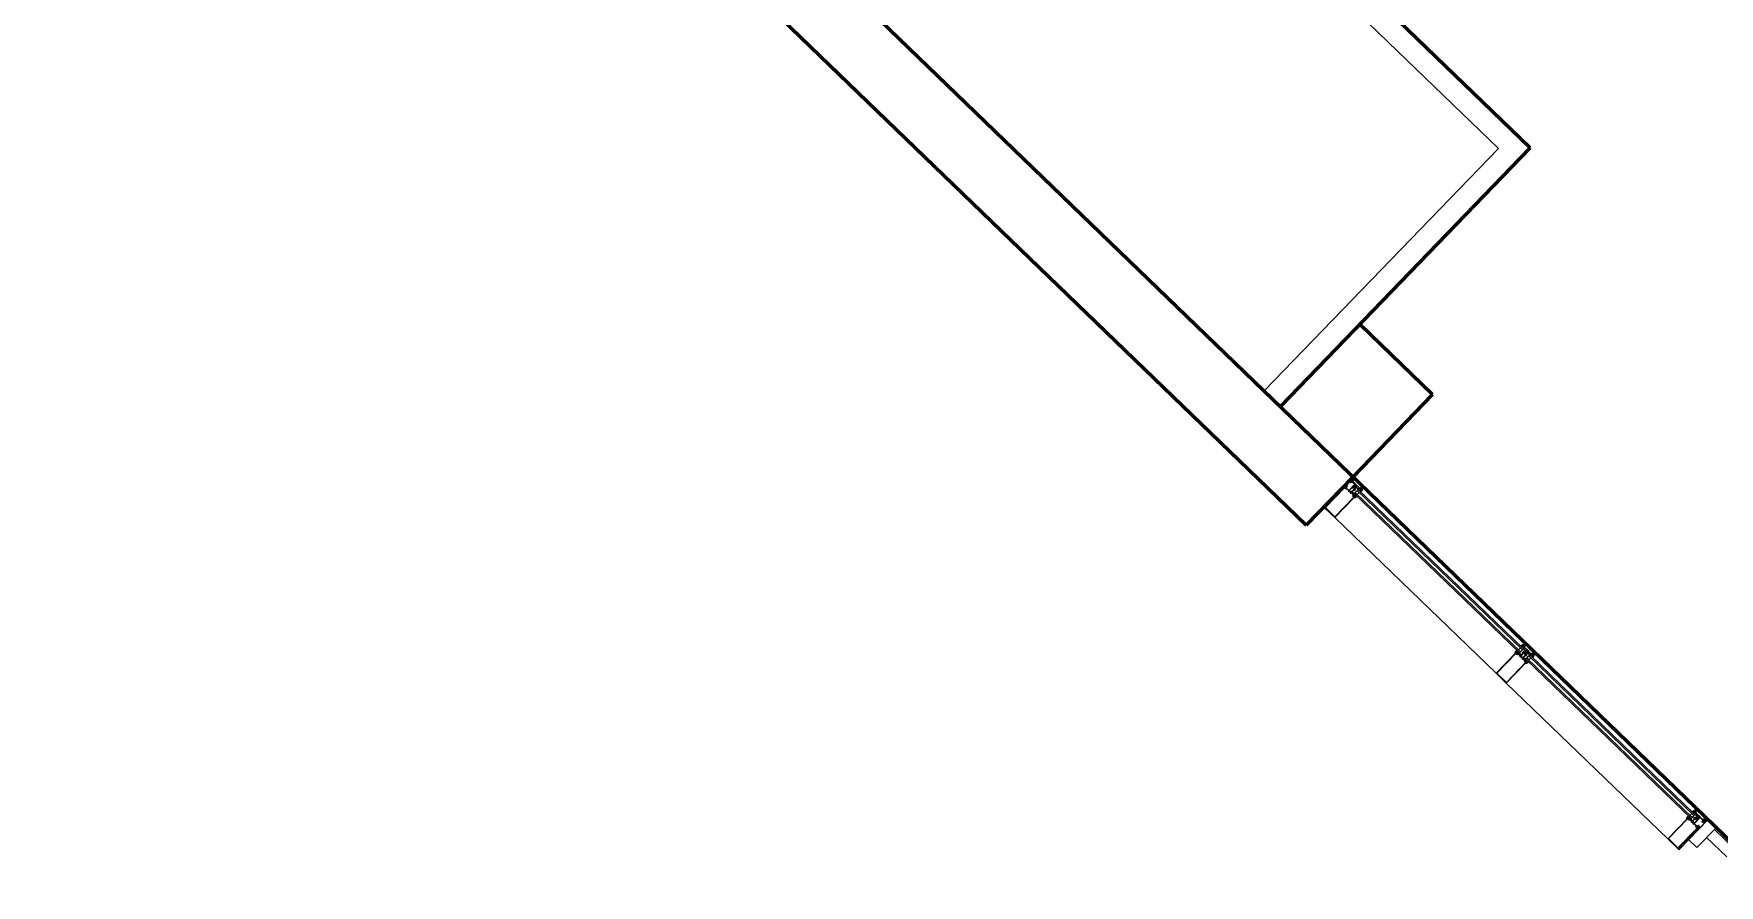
# Model space of a CAD drawing. Header units: feet. Extents: x 2597001 to 2598732, y 7017887 to 7019952.
# Drawn here: x 2597354.53 to 2597379.53, y 7018811.92 to 7018824.55 of the extents above; entities that cross this region are included whole.
import ezdxf

# ---------------------------------------------------------------- set-up
doc = ezdxf.new("R2010")
doc.units = ezdxf.units.FT
doc.header["$LTSCALE"] = 30
doc.header["$MEASUREMENT"] = 0
doc.layers.get('0').update_dxf_attribs({"linetype": 'CONTINUOUS'})
for name, color, linetype, lineweight in [('18358A-BASE-SITE$0$Curb', 1, 'CONTINUOUS', 9), ('18358A-BASE-SITE$0$DICKS-A-WALL-AGAP', 1, 'CONTINUOUS', 20), ('18358A-BASE-SITE$0$DICKS-A-WALL-SHELL-EXT', 1, 'CONTINUOUS', 60), ('18358A-BASE-SITE$0$DICKS-A-WALL-SHELL-INT', 1, 'CONTINUOUS', 60)]:
    doc.layers.add(name, color=color, linetype=linetype, lineweight=lineweight)

msp = doc.modelspace()

# ---------------------------------------------------------------- linework, layer by layer
for p, q in [((2597374.094, 7018817.986), (2597373.66, 7018817.537)), ((2597374.098, 7018817.983), (2597374.094, 7018817.986)), ((2597374.098, 7018817.983), (2597374.1, 7018817.978)), ((2597374.1, 7018817.978), (2597374.103, 7018817.974)), ((2597374.103, 7018817.974), (2597374.107, 7018817.971)), ((2597374.107, 7018817.971), (2597374.111, 7018817.969)), ((2597374.111, 7018817.969), (2597374.113, 7018817.968)), ((2597374.113, 7018817.968), (2597374.263, 7018817.823)), ((2597374.238, 7018817.797), (2597374.263, 7018817.823)), ((2597374.238, 7018817.794), (2597374.242, 7018817.789)), ((2597373.829, 7018817.374), (2597374.116, 7018817.672)), ((2597374.118, 7018817.67), (2597374.122, 7018817.666)), ((2597376.569, 7018815.365), (2597374.119, 7018817.731)), ((2597374.122, 7018817.666), (2597374.154, 7018817.685)), ((2597376.627, 7018815.425), (2597374.177, 7018817.791)), ((2597374.242, 7018817.789), (2597374.224, 7018817.758)), ((2597373.66, 7018817.537), (2597373.664, 7018817.533)), ((2597373.664, 7018817.533), (2597373.669, 7018817.532)), ((2597373.664, 7018817.533), (2597373.664, 7018817.533)), ((2597373.669, 7018817.532), (2597373.673, 7018817.529)), ((2597373.673, 7018817.529), (2597373.676, 7018817.525)), ((2597373.676, 7018817.525), (2597373.678, 7018817.52)), ((2597373.678, 7018817.52), (2597373.679, 7018817.519)), ((2597373.679, 7018817.519), (2597373.829, 7018817.374)), ((2597376.223, 7018815.062), (2597376.51, 7018815.36)), ((2597376.504, 7018815.366), (2597376.522, 7018815.398)), ((2597376.508, 7018815.362), (2597376.504, 7018815.366)), ((2597376.624, 7018815.489), (2597376.592, 7018815.471)), ((2597376.628, 7018815.485), (2597376.624, 7018815.489)), ((2597376.632, 7018815.485), (2597376.657, 7018815.512)), ((2597376.807, 7018815.367), (2597376.657, 7018815.512)), ((2597379.171, 7018812.968), (2597376.721, 7018815.334)), ((2597376.786, 7018815.333), (2597376.768, 7018815.301)), ((2597376.781, 7018815.341), (2597376.807, 7018815.367)), ((2597376.781, 7018815.337), (2597376.786, 7018815.333)), ((2597376.373, 7018814.917), (2597376.223, 7018815.062)), ((2597376.373, 7018814.917), (2597376.66, 7018815.215)), ((2597376.662, 7018815.213), (2597376.666, 7018815.209)), ((2597379.113, 7018812.908), (2597376.663, 7018815.274)), ((2597376.666, 7018815.209), (2597376.697, 7018815.228)), ((2597379.175, 7018813.029), (2597379.201, 7018813.055)), ((2597379.351, 7018812.91), (2597379.201, 7018813.055)), ((2597378.767, 7018812.605), (2597379.054, 7018812.903)), ((2597379.369, 7018812.892), (2597378.935, 7018812.443)), ((2597379.048, 7018812.909), (2597379.066, 7018812.941)), ((2597379.052, 7018812.905), (2597379.048, 7018812.909)), ((2597379.168, 7018813.033), (2597379.136, 7018813.014)), ((2597379.172, 7018813.029), (2597379.168, 7018813.033)), ((2597379.351, 7018812.908), (2597379.351, 7018812.91)), ((2597379.353, 7018812.904), (2597379.351, 7018812.908)), ((2597379.366, 7018812.896), (2597379.361, 7018812.897)), ((2597379.366, 7018812.896), (2597379.369, 7018812.892)), ((2597379.489, 7018812.776), (2597379.369, 7018812.892)), ((2597378.916, 7018812.461), (2597378.767, 7018812.605)), ((2597379.08, 7018812.592), (2597379.2, 7018812.477)), ((2597379.2, 7018812.477), (2597379.489, 7018812.776)), ((2597379.46, 7018812.746), (2597379.345, 7018812.627)), ((2597379.345, 7018812.627), (2597379.644, 7018812.337)), ((2597379.76, 7018812.457), (2597379.46, 7018812.746)), ((2597378.918, 7018812.46), (2597378.917, 7018812.461)), ((2597378.923, 7018812.458), (2597378.918, 7018812.46)), ((2597378.927, 7018812.455), (2597378.923, 7018812.458)), ((2597378.93, 7018812.451), (2597378.927, 7018812.455)), ((2597378.932, 7018812.446), (2597378.93, 7018812.451)), ((2597378.931, 7018812.446), (2597378.931, 7018812.446)), ((2597378.935, 7018812.443), (2597378.931, 7018812.446)), ((2597379.2, 7018812.477), (2597379.2, 7018812.477))]:
    msp.add_line(p, q)
at = {"color": 9}
for p, q in [((2597373.679, 7018817.519), (2597373.983, 7018817.833)), ((2597373.69, 7018817.523), (2597373.972, 7018817.815)), ((2597373.696, 7018817.567), (2597373.979, 7018817.859)), ((2597373.968, 7018817.848), (2597373.722, 7018817.564)), ((2597373.972, 7018817.815), (2597373.993, 7018817.795)), ((2597373.976, 7018817.818), (2597373.988, 7018817.828)), ((2597373.976, 7018817.818), (2597373.992, 7018817.802)), ((2597373.979, 7018817.859), (2597374.004, 7018817.835)), ((2597373.982, 7018817.863), (2597374.04, 7018817.923)), ((2597374.007, 7018817.838), (2597373.982, 7018817.863)), ((2597373.988, 7018817.828), (2597373.983, 7018817.833)), ((2597373.985, 7018817.822), (2597373.986, 7018817.816)), ((2597373.988, 7018817.819), (2597373.985, 7018817.822)), ((2597373.986, 7018817.816), (2597373.99, 7018817.812)), ((2597374.004, 7018817.835), (2597373.988, 7018817.819)), ((2597373.99, 7018817.812), (2597374, 7018817.823)), ((2597373.992, 7018817.802), (2597374.001, 7018817.815)), ((2597374.003, 7018817.806), (2597373.993, 7018817.795)), ((2597374, 7018817.823), (2597374.008, 7018817.816)), ((2597374.045, 7018817.774), (2597374.001, 7018817.815)), ((2597374.037, 7018817.774), (2597374.003, 7018817.806)), ((2597374.004, 7018817.827), (2597374.018, 7018817.842)), ((2597374.011, 7018817.82), (2597374.004, 7018817.827)), ((2597374.015, 7018817.846), (2597374.007, 7018817.838)), ((2597374.008, 7018817.816), (2597374.011, 7018817.82)), ((2597374.018, 7018817.842), (2597374.015, 7018817.846)), ((2597374.04, 7018817.923), (2597374.065, 7018817.898)), ((2597374.044, 7018817.927), (2597374.065, 7018817.949)), ((2597374.069, 7018817.902), (2597374.044, 7018817.927)), ((2597374.113, 7018817.852), (2597374.052, 7018817.789)), ((2597374.113, 7018817.845), (2597374.057, 7018817.787)), ((2597374.065, 7018817.898), (2597374.058, 7018817.891)), ((2597374.058, 7018817.891), (2597374.062, 7018817.887)), ((2597374.062, 7018817.887), (2597374.076, 7018817.902)), ((2597374.065, 7018817.949), (2597374.071, 7018817.944)), ((2597374.069, 7018817.953), (2597374.098, 7018817.983)), ((2597374.075, 7018817.947), (2597374.069, 7018817.953)), ((2597374.085, 7018817.918), (2597374.069, 7018817.902)), ((2597374.07, 7018817.923), (2597374.084, 7018817.938)), ((2597374.075, 7018817.918), (2597374.07, 7018817.923)), ((2597374.071, 7018817.944), (2597374.075, 7018817.947)), ((2597374.084, 7018817.931), (2597374.075, 7018817.918)), ((2597374.076, 7018817.902), (2597374.084, 7018817.895)), ((2597374.08, 7018817.906), (2597374.091, 7018817.917)), ((2597374.088, 7018817.899), (2597374.08, 7018817.906)), ((2597374.081, 7018817.921), (2597374.085, 7018817.918)), ((2597374.087, 7018817.921), (2597374.081, 7018817.921)), ((2597374.14, 7018817.819), (2597374.083, 7018817.761)), ((2597374.093, 7018817.929), (2597374.084, 7018817.938)), ((2597374.084, 7018817.931), (2597374.101, 7018817.915)), ((2597374.084, 7018817.895), (2597374.088, 7018817.899)), ((2597374.147, 7018817.82), (2597374.086, 7018817.757)), ((2597374.087, 7018817.971), (2597374.089, 7018817.967)), ((2597374.091, 7018817.917), (2597374.087, 7018817.921)), ((2597374.088, 7018817.942), (2597374.113, 7018817.968)), ((2597374.088, 7018817.942), (2597374.096, 7018817.934)), ((2597374.101, 7018817.915), (2597374.088, 7018817.905)), ((2597374.088, 7018817.905), (2597374.201, 7018817.797)), ((2597374.089, 7018817.967), (2597374.092, 7018817.963)), ((2597374.091, 7018817.975), (2597374.093, 7018817.971)), ((2597374.092, 7018817.963), (2597374.096, 7018817.96)), ((2597374.093, 7018817.971), (2597374.095, 7018817.966)), ((2597374.093, 7018817.929), (2597374.099, 7018817.935)), ((2597374.094, 7018817.979), (2597374.096, 7018817.974)), ((2597374.095, 7018817.966), (2597374.099, 7018817.963)), ((2597374.095, 7018817.942), (2597374.113, 7018817.961)), ((2597374.097, 7018817.94), (2597374.095, 7018817.942)), ((2597374.096, 7018817.974), (2597374.099, 7018817.97)), ((2597374.096, 7018817.96), (2597374.1, 7018817.957)), ((2597374.099, 7018817.935), (2597374.096, 7018817.934)), ((2597374.097, 7018817.94), (2597374.114, 7018817.945)), ((2597374.097, 7018817.926), (2597374.109, 7018817.938)), ((2597374.097, 7018817.926), (2597374.108, 7018817.915)), ((2597374.102, 7018817.825), (2597374.097, 7018817.804)), ((2597374.097, 7018817.804), (2597374.099, 7018817.802)), ((2597374.098, 7018817.903), (2597374.108, 7018817.915)), ((2597374.131, 7018817.871), (2597374.098, 7018817.903)), ((2597374.099, 7018817.97), (2597374.103, 7018817.967)), ((2597374.099, 7018817.963), (2597374.104, 7018817.961)), ((2597374.12, 7018817.808), (2597374.099, 7018817.802)), ((2597374.1, 7018817.957), (2597374.102, 7018817.957)), ((2597374.118, 7018817.841), (2597374.102, 7018817.825)), ((2597374.103, 7018817.967), (2597374.108, 7018817.965)), ((2597374.107, 7018817.822), (2597374.103, 7018817.808)), ((2597374.117, 7018817.812), (2597374.103, 7018817.808)), ((2597374.104, 7018817.961), (2597374.106, 7018817.961)), ((2597374.125, 7018817.841), (2597374.107, 7018817.822)), ((2597374.108, 7018817.965), (2597374.109, 7018817.964)), ((2597374.109, 7018817.938), (2597374.116, 7018817.94)), ((2597374.11, 7018817.721), (2597374.182, 7018817.796)), ((2597374.113, 7018817.961), (2597374.255, 7018817.823)), ((2597374.128, 7018817.867), (2597374.113, 7018817.852)), ((2597374.113, 7018817.852), (2597374.128, 7018817.838)), ((2597374.113, 7018817.852), (2597374.125, 7018817.841)), ((2597374.113, 7018817.845), (2597374.118, 7018817.841)), ((2597374.113, 7018817.829), (2597374.114, 7018817.823)), ((2597374.116, 7018817.825), (2597374.113, 7018817.829)), ((2597374.116, 7018817.94), (2597374.114, 7018817.945)), ((2597374.114, 7018817.823), (2597374.117, 7018817.819)), ((2597374.119, 7018817.828), (2597374.116, 7018817.825)), ((2597374.135, 7018817.831), (2597374.117, 7018817.812)), ((2597374.117, 7018817.819), (2597374.123, 7018817.819)), ((2597374.118, 7018817.834), (2597374.119, 7018817.828)), ((2597374.122, 7018817.831), (2597374.118, 7018817.834)), ((2597374.12, 7018817.822), (2597374.123, 7018817.825)), ((2597374.135, 7018817.824), (2597374.12, 7018817.808)), ((2597374.123, 7018817.819), (2597374.12, 7018817.822)), ((2597374.128, 7018817.838), (2597374.122, 7018817.831)), ((2597374.123, 7018817.825), (2597374.129, 7018817.824)), ((2597374.125, 7018817.827), (2597374.132, 7018817.834)), ((2597374.129, 7018817.824), (2597374.125, 7018817.827)), ((2597374.136, 7018817.79), (2597374.127, 7018817.799)), ((2597374.128, 7018817.867), (2597374.128, 7018817.867)), ((2597374.161, 7018817.835), (2597374.128, 7018817.867)), ((2597374.128, 7018817.851), (2597374.129, 7018817.852)), ((2597374.131, 7018817.846), (2597374.129, 7018817.848)), ((2597374.131, 7018817.871), (2597374.133, 7018817.873)), ((2597374.135, 7018817.849), (2597374.132, 7018817.852)), ((2597374.132, 7018817.834), (2597374.147, 7018817.82)), ((2597374.133, 7018817.873), (2597374.167, 7018817.84)), ((2597374.134, 7018817.846), (2597374.135, 7018817.846)), ((2597374.135, 7018817.831), (2597374.147, 7018817.82)), ((2597374.135, 7018817.824), (2597374.14, 7018817.819)), ((2597374.14, 7018817.84), (2597374.14, 7018817.841)), ((2597374.142, 7018817.835), (2597374.14, 7018817.837)), ((2597374.146, 7018817.839), (2597374.143, 7018817.841)), ((2597374.145, 7018817.835), (2597374.146, 7018817.836)), ((2597374.147, 7018817.82), (2597374.161, 7018817.835)), ((2597374.169, 7018817.798), (2597374.147, 7018817.82)), ((2597374.165, 7018817.838), (2597374.167, 7018817.84)), ((2597374.165, 7018817.838), (2597374.199, 7018817.806)), ((2597374.169, 7018817.798), (2597374.175, 7018817.804)), ((2597374.184, 7018817.794), (2597374.188, 7018817.798)), ((2597374.203, 7018817.791), (2597374.195, 7018817.798)), ((2597374.199, 7018817.806), (2597374.21, 7018817.817)), ((2597374.21, 7018817.81), (2597374.201, 7018817.797)), ((2597374.209, 7018817.796), (2597374.203, 7018817.791)), ((2597374.208, 7018817.801), (2597374.206, 7018817.799)), ((2597374.206, 7018817.799), (2597374.209, 7018817.796)), ((2597374.216, 7018817.799), (2597374.208, 7018817.801)), ((2597374.213, 7018817.793), (2597374.208, 7018817.786)), ((2597374.221, 7018817.806), (2597374.21, 7018817.817)), ((2597374.227, 7018817.793), (2597374.21, 7018817.81)), ((2597374.213, 7018817.793), (2597374.216, 7018817.789)), ((2597374.227, 7018817.793), (2597374.214, 7018817.784)), ((2597374.216, 7018817.799), (2597374.218, 7018817.791)), ((2597374.238, 7018817.794), (2597374.219, 7018817.775)), ((2597374.219, 7018817.779), (2597374.234, 7018817.794)), ((2597374.221, 7018817.806), (2597374.233, 7018817.819)), ((2597374.225, 7018817.803), (2597374.23, 7018817.808)), ((2597374.225, 7018817.803), (2597374.234, 7018817.794)), ((2597374.23, 7018817.808), (2597374.229, 7018817.805)), ((2597374.238, 7018817.797), (2597374.229, 7018817.805)), ((2597374.233, 7018817.819), (2597374.234, 7018817.825)), ((2597374.234, 7018817.825), (2597374.239, 7018817.824)), ((2597374.235, 7018817.807), (2597374.239, 7018817.824)), ((2597374.235, 7018817.807), (2597374.237, 7018817.805)), ((2597374.237, 7018817.805), (2597374.255, 7018817.823)), ((2597376.657, 7018815.512), (2597374.263, 7018817.823)), ((2597373.664, 7018817.533), (2597373.693, 7018817.563)), ((2597373.675, 7018817.544), (2597373.679, 7018817.543)), ((2597373.679, 7018817.543), (2597373.684, 7018817.54)), ((2597373.693, 7018817.563), (2597373.698, 7018817.558)), ((2597373.702, 7018817.561), (2597373.696, 7018817.567)), ((2597373.698, 7018817.558), (2597373.702, 7018817.561)), ((2597373.832, 7018817.385), (2597374.114, 7018817.677)), ((2597374.03, 7018817.766), (2597374.037, 7018817.774)), ((2597374.03, 7018817.766), (2597374.034, 7018817.762)), ((2597374.034, 7018817.762), (2597374.037, 7018817.766)), ((2597374.037, 7018817.766), (2597374.064, 7018817.741)), ((2597374.045, 7018817.774), (2597374.05, 7018817.779)), ((2597374.048, 7018817.77), (2597374.055, 7018817.777)), ((2597374.048, 7018817.77), (2597374.067, 7018817.752)), ((2597374.052, 7018817.789), (2597374.05, 7018817.779)), ((2597374.057, 7018817.787), (2597374.055, 7018817.777)), ((2597374.06, 7018817.737), (2597374.064, 7018817.741)), ((2597374.06, 7018817.737), (2597374.064, 7018817.733)), ((2597374.064, 7018817.733), (2597374.071, 7018817.741)), ((2597374.067, 7018817.752), (2597374.073, 7018817.759)), ((2597374.071, 7018817.748), (2597374.076, 7018817.754)), ((2597374.071, 7018817.748), (2597374.114, 7018817.707)), ((2597374.071, 7018817.741), (2597374.105, 7018817.708)), ((2597374.083, 7018817.761), (2597374.073, 7018817.759)), ((2597374.086, 7018817.757), (2597374.076, 7018817.754)), ((2597374.108, 7018817.734), (2597374.085, 7018817.756)), ((2597374.105, 7018817.708), (2597374.094, 7018817.697)), ((2597374.114, 7018817.677), (2597374.094, 7018817.697)), ((2597374.101, 7018817.697), (2597374.114, 7018817.707)), ((2597374.118, 7018817.681), (2597374.101, 7018817.697)), ((2597374.108, 7018817.734), (2597374.102, 7018817.729)), ((2597374.118, 7018817.771), (2597374.109, 7018817.78)), ((2597374.11, 7018817.699), (2597374.111, 7018817.701)), ((2597374.112, 7018817.692), (2597374.11, 7018817.699)), ((2597374.111, 7018817.701), (2597374.115, 7018817.698)), ((2597374.116, 7018817.723), (2597374.112, 7018817.719)), ((2597374.12, 7018817.705), (2597374.112, 7018817.712)), ((2597374.112, 7018817.692), (2597374.12, 7018817.69)), ((2597374.115, 7018817.698), (2597374.12, 7018817.705)), ((2597374.116, 7018817.672), (2597374.133, 7018817.689)), ((2597374.118, 7018817.771), (2597374.136, 7018817.79)), ((2597374.118, 7018817.695), (2597374.125, 7018817.7)), ((2597374.118, 7018817.695), (2597374.122, 7018817.691)), ((2597374.118, 7018817.681), (2597374.127, 7018817.694)), ((2597374.118, 7018817.67), (2597374.136, 7018817.689)), ((2597374.12, 7018817.69), (2597374.122, 7018817.691)), ((2597374.155, 7018817.693), (2597374.123, 7018817.723)), ((2597374.136, 7018817.689), (2597374.125, 7018817.7)), ((2597374.127, 7018817.694), (2597374.133, 7018817.689)), ((2597374.131, 7018817.704), (2597374.131, 7018817.705)), ((2597374.139, 7018817.693), (2597374.131, 7018817.701)), ((2597374.133, 7018817.746), (2597374.162, 7018817.776)), ((2597376.584, 7018815.38), (2597374.133, 7018817.746)), ((2597374.163, 7018817.717), (2597374.133, 7018817.746)), ((2597374.142, 7018817.697), (2597374.134, 7018817.705)), ((2597374.142, 7018817.693), (2597374.143, 7018817.694)), ((2597376.613, 7018815.41), (2597374.162, 7018817.776)), ((2597374.162, 7018817.776), (2597374.192, 7018817.747)), ((2597374.192, 7018817.747), (2597374.163, 7018817.717)), ((2597374.163, 7018817.717), (2597374.163, 7018817.717)), ((2597374.216, 7018817.756), (2597374.184, 7018817.787)), ((2597374.203, 7018817.779), (2597374.204, 7018817.78)), ((2597374.211, 7018817.768), (2597374.203, 7018817.776)), ((2597374.215, 7018817.772), (2597374.207, 7018817.78)), ((2597374.219, 7018817.775), (2597374.208, 7018817.786)), ((2597374.214, 7018817.784), (2597374.219, 7018817.779)), ((2597374.214, 7018817.768), (2597374.215, 7018817.769)), ((2597374.218, 7018817.791), (2597374.216, 7018817.789)), ((2597373.667, 7018817.537), (2597373.672, 7018817.535)), ((2597373.671, 7018817.541), (2597373.676, 7018817.539)), ((2597373.672, 7018817.535), (2597373.676, 7018817.532)), ((2597373.676, 7018817.539), (2597373.68, 7018817.536)), ((2597373.676, 7018817.532), (2597373.68, 7018817.529)), ((2597373.68, 7018817.536), (2597373.683, 7018817.532)), ((2597373.68, 7018817.529), (2597373.682, 7018817.524)), ((2597373.682, 7018817.524), (2597373.682, 7018817.522)), ((2597373.683, 7018817.532), (2597373.686, 7018817.528)), ((2597373.684, 7018817.54), (2597373.687, 7018817.536)), ((2597373.686, 7018817.528), (2597373.686, 7018817.526)), ((2597373.687, 7018817.536), (2597373.689, 7018817.532)), ((2597373.689, 7018817.532), (2597373.69, 7018817.53)), ((2597373.69, 7018817.523), (2597373.832, 7018817.385)), ((2597376.223, 7018815.062), (2597373.829, 7018817.374)), ((2597376.234, 7018815.066), (2597376.516, 7018815.358)), ((2597376.508, 7018815.362), (2597376.527, 7018815.38)), ((2597376.51, 7018815.36), (2597376.527, 7018815.377)), ((2597376.516, 7018815.358), (2597376.537, 7018815.338)), ((2597376.52, 7018815.362), (2597376.532, 7018815.371)), ((2597376.52, 7018815.362), (2597376.536, 7018815.346)), ((2597376.527, 7018815.38), (2597376.538, 7018815.369)), ((2597376.532, 7018815.371), (2597376.527, 7018815.377)), ((2597376.528, 7018815.364), (2597376.53, 7018815.366)), ((2597376.53, 7018815.356), (2597376.528, 7018815.364)), ((2597376.53, 7018815.399), (2597376.562, 7018815.368)), ((2597376.533, 7018815.363), (2597376.53, 7018815.366)), ((2597376.53, 7018815.356), (2597376.538, 7018815.354)), ((2597376.531, 7018815.386), (2597376.532, 7018815.387)), ((2597376.539, 7018815.375), (2597376.531, 7018815.383)), ((2597376.533, 7018815.363), (2597376.538, 7018815.369)), ((2597376.543, 7018815.379), (2597376.535, 7018815.387)), ((2597376.536, 7018815.346), (2597376.545, 7018815.359)), ((2597376.537, 7018815.359), (2597376.543, 7018815.365)), ((2597376.54, 7018815.356), (2597376.537, 7018815.359)), ((2597376.547, 7018815.349), (2597376.537, 7018815.338)), ((2597376.538, 7018815.354), (2597376.54, 7018815.356)), ((2597376.542, 7018815.375), (2597376.543, 7018815.376)), ((2597376.543, 7018815.365), (2597376.551, 7018815.357)), ((2597376.588, 7018815.317), (2597376.545, 7018815.359)), ((2597376.581, 7018815.317), (2597376.547, 7018815.349)), ((2597376.554, 7018815.408), (2597376.583, 7018815.438)), ((2597376.584, 7018815.38), (2597376.554, 7018815.408)), ((2597376.562, 7018815.361), (2597376.558, 7018815.357)), ((2597376.56, 7018815.355), (2597376.633, 7018815.43)), ((2597376.573, 7018815.354), (2597376.568, 7018815.348)), ((2597376.573, 7018815.354), (2597376.596, 7018815.332)), ((2597376.574, 7018815.309), (2597376.581, 7018815.317)), ((2597376.578, 7018815.306), (2597376.574, 7018815.309)), ((2597376.578, 7018815.306), (2597376.581, 7018815.31)), ((2597376.607, 7018815.284), (2597376.581, 7018815.31)), ((2597376.583, 7018815.438), (2597376.613, 7018815.41)), ((2597376.613, 7018815.41), (2597376.584, 7018815.38)), ((2597376.584, 7018815.38), (2597376.584, 7018815.38)), ((2597376.588, 7018815.317), (2597376.594, 7018815.323)), ((2597376.592, 7018815.462), (2597376.623, 7018815.432)), ((2597376.592, 7018815.313), (2597376.599, 7018815.32)), ((2597376.611, 7018815.295), (2597376.592, 7018815.313)), ((2597376.596, 7018815.333), (2597376.594, 7018815.323)), ((2597376.657, 7018815.396), (2597376.596, 7018815.333)), ((2597376.601, 7018815.33), (2597376.599, 7018815.32)), ((2597376.657, 7018815.388), (2597376.601, 7018815.33)), ((2597376.604, 7018815.461), (2597376.604, 7018815.462)), ((2597376.612, 7018815.45), (2597376.604, 7018815.458)), ((2597376.615, 7018815.454), (2597376.607, 7018815.462)), ((2597376.628, 7018815.485), (2597376.61, 7018815.467)), ((2597376.61, 7018815.467), (2597376.621, 7018815.455)), ((2597376.61, 7018815.365), (2597376.628, 7018815.384)), ((2597376.61, 7018815.365), (2597376.619, 7018815.356)), ((2597376.611, 7018815.295), (2597376.617, 7018815.302)), ((2597376.613, 7018815.467), (2597376.628, 7018815.482)), ((2597376.619, 7018815.461), (2597376.613, 7018815.467)), ((2597376.615, 7018815.45), (2597376.615, 7018815.451)), ((2597376.615, 7018815.292), (2597376.62, 7018815.297)), ((2597376.627, 7018815.305), (2597376.617, 7018815.302)), ((2597376.628, 7018815.474), (2597376.619, 7018815.461)), ((2597376.63, 7018815.3), (2597376.62, 7018815.297)), ((2597376.628, 7018815.461), (2597376.621, 7018815.455)), ((2597376.626, 7018815.466), (2597376.624, 7018815.464)), ((2597376.628, 7018815.461), (2597376.624, 7018815.464)), ((2597376.634, 7018815.464), (2597376.626, 7018815.466)), ((2597376.631, 7018815.457), (2597376.626, 7018815.451)), ((2597376.626, 7018815.451), (2597376.634, 7018815.443)), ((2597376.683, 7018815.363), (2597376.627, 7018815.305)), ((2597376.637, 7018815.473), (2597376.628, 7018815.482)), ((2597376.628, 7018815.474), (2597376.645, 7018815.458)), ((2597376.628, 7018815.384), (2597376.637, 7018815.375)), ((2597376.652, 7018815.278), (2597376.629, 7018815.299)), ((2597376.63, 7018815.432), (2597376.634, 7018815.436)), ((2597376.691, 7018815.363), (2597376.63, 7018815.3)), ((2597376.635, 7018815.454), (2597376.631, 7018815.457)), ((2597376.632, 7018815.485), (2597376.64, 7018815.478)), ((2597376.645, 7018815.458), (2597376.632, 7018815.449)), ((2597376.745, 7018815.34), (2597376.632, 7018815.449)), ((2597376.634, 7018815.464), (2597376.636, 7018815.456)), ((2597376.636, 7018815.456), (2597376.635, 7018815.454)), ((2597376.635, 7018815.417), (2597376.64, 7018815.423)), ((2597376.635, 7018815.417), (2597376.657, 7018815.396)), ((2597376.637, 7018815.473), (2597376.643, 7018815.479)), ((2597376.639, 7018815.485), (2597376.657, 7018815.504)), ((2597376.641, 7018815.483), (2597376.639, 7018815.485)), ((2597376.643, 7018815.479), (2597376.64, 7018815.478)), ((2597376.641, 7018815.483), (2597376.658, 7018815.488)), ((2597376.641, 7018815.469), (2597376.653, 7018815.481)), ((2597376.641, 7018815.469), (2597376.652, 7018815.458)), ((2597376.641, 7018815.447), (2597376.652, 7018815.458)), ((2597376.675, 7018815.414), (2597376.641, 7018815.447)), ((2597376.646, 7018815.368), (2597376.641, 7018815.347)), ((2597376.643, 7018815.345), (2597376.641, 7018815.347)), ((2597376.664, 7018815.351), (2597376.643, 7018815.345)), ((2597376.661, 7018815.384), (2597376.646, 7018815.368)), ((2597376.651, 7018815.365), (2597376.647, 7018815.352)), ((2597376.661, 7018815.356), (2597376.647, 7018815.352)), ((2597376.669, 7018815.384), (2597376.651, 7018815.365)), ((2597376.653, 7018815.481), (2597376.66, 7018815.483)), ((2597376.662, 7018815.315), (2597376.653, 7018815.324)), ((2597376.654, 7018815.265), (2597376.726, 7018815.34)), ((2597376.799, 7018815.367), (2597376.657, 7018815.504)), ((2597376.657, 7018815.396), (2597376.672, 7018815.411)), ((2597376.669, 7018815.384), (2597376.657, 7018815.396)), ((2597376.672, 7018815.381), (2597376.657, 7018815.396)), ((2597376.661, 7018815.384), (2597376.657, 7018815.388)), ((2597376.658, 7018815.366), (2597376.657, 7018815.372)), ((2597376.657, 7018815.372), (2597376.66, 7018815.369)), ((2597376.66, 7018815.483), (2597376.658, 7018815.488)), ((2597376.661, 7018815.362), (2597376.658, 7018815.366)), ((2597376.66, 7018815.369), (2597376.663, 7018815.372)), ((2597376.679, 7018815.374), (2597376.661, 7018815.356)), ((2597376.667, 7018815.362), (2597376.661, 7018815.362)), ((2597376.663, 7018815.372), (2597376.662, 7018815.378)), ((2597376.662, 7018815.378), (2597376.666, 7018815.374)), ((2597376.662, 7018815.315), (2597376.68, 7018815.333)), ((2597376.667, 7018815.368), (2597376.664, 7018815.365)), ((2597376.679, 7018815.367), (2597376.664, 7018815.351)), ((2597376.664, 7018815.365), (2597376.667, 7018815.362)), ((2597376.666, 7018815.374), (2597376.672, 7018815.381)), ((2597376.673, 7018815.368), (2597376.667, 7018815.368)), ((2597376.676, 7018815.377), (2597376.669, 7018815.371)), ((2597376.669, 7018815.371), (2597376.673, 7018815.368)), ((2597376.68, 7018815.333), (2597376.671, 7018815.342)), ((2597376.672, 7018815.411), (2597376.705, 7018815.378)), ((2597376.672, 7018815.395), (2597376.673, 7018815.395)), ((2597376.675, 7018815.389), (2597376.672, 7018815.392)), ((2597376.675, 7018815.414), (2597376.677, 7018815.416)), ((2597376.679, 7018815.393), (2597376.676, 7018815.395)), ((2597376.691, 7018815.363), (2597376.676, 7018815.377)), ((2597376.711, 7018815.384), (2597376.677, 7018815.416)), ((2597376.677, 7018815.289), (2597376.706, 7018815.319)), ((2597376.678, 7018815.389), (2597376.679, 7018815.39)), ((2597376.691, 7018815.363), (2597376.679, 7018815.374)), ((2597376.683, 7018815.363), (2597376.679, 7018815.367)), ((2597376.684, 7018815.384), (2597376.684, 7018815.384)), ((2597376.686, 7018815.378), (2597376.684, 7018815.381)), ((2597376.69, 7018815.382), (2597376.687, 7018815.384)), ((2597376.689, 7018815.378), (2597376.69, 7018815.379)), ((2597376.705, 7018815.378), (2597376.691, 7018815.363)), ((2597376.713, 7018815.341), (2597376.691, 7018815.363)), ((2597376.705, 7018815.378), (2597376.705, 7018815.378)), ((2597379.157, 7018812.953), (2597376.706, 7018815.319)), ((2597376.706, 7018815.319), (2597376.736, 7018815.29)), ((2597376.709, 7018815.382), (2597376.711, 7018815.384)), ((2597376.709, 7018815.382), (2597376.743, 7018815.349)), ((2597376.713, 7018815.341), (2597376.719, 7018815.347)), ((2597376.728, 7018815.338), (2597376.732, 7018815.341)), ((2597376.76, 7018815.3), (2597376.728, 7018815.33)), ((2597376.747, 7018815.334), (2597376.739, 7018815.342)), ((2597376.743, 7018815.349), (2597376.753, 7018815.36)), ((2597376.754, 7018815.353), (2597376.745, 7018815.34)), ((2597376.753, 7018815.34), (2597376.747, 7018815.334)), ((2597376.747, 7018815.323), (2597376.748, 7018815.323)), ((2597376.755, 7018815.312), (2597376.747, 7018815.32)), ((2597376.752, 7018815.344), (2597376.75, 7018815.343)), ((2597376.75, 7018815.343), (2597376.753, 7018815.34)), ((2597376.759, 7018815.315), (2597376.751, 7018815.323)), ((2597376.76, 7018815.342), (2597376.752, 7018815.344)), ((2597376.757, 7018815.336), (2597376.752, 7018815.329)), ((2597376.763, 7018815.318), (2597376.752, 7018815.329)), ((2597376.765, 7018815.35), (2597376.753, 7018815.36)), ((2597376.77, 7018815.337), (2597376.754, 7018815.353)), ((2597376.757, 7018815.336), (2597376.76, 7018815.333)), ((2597376.77, 7018815.337), (2597376.758, 7018815.327)), ((2597376.758, 7018815.327), (2597376.763, 7018815.322)), ((2597376.758, 7018815.312), (2597376.759, 7018815.312)), ((2597376.76, 7018815.342), (2597376.762, 7018815.335)), ((2597376.762, 7018815.335), (2597376.76, 7018815.333)), ((2597376.763, 7018815.322), (2597376.778, 7018815.337)), ((2597376.781, 7018815.337), (2597376.763, 7018815.318)), ((2597376.765, 7018815.35), (2597376.777, 7018815.362)), ((2597376.768, 7018815.346), (2597376.774, 7018815.352)), ((2597376.768, 7018815.346), (2597376.778, 7018815.337)), ((2597376.774, 7018815.352), (2597376.773, 7018815.348)), ((2597376.781, 7018815.341), (2597376.773, 7018815.348)), ((2597376.777, 7018815.362), (2597376.778, 7018815.369)), ((2597376.778, 7018815.369), (2597376.783, 7018815.367)), ((2597376.779, 7018815.35), (2597376.783, 7018815.367)), ((2597376.779, 7018815.35), (2597376.781, 7018815.348)), ((2597376.781, 7018815.348), (2597376.799, 7018815.367)), ((2597379.201, 7018813.055), (2597376.807, 7018815.367)), ((2597376.376, 7018814.928), (2597376.234, 7018815.066)), ((2597376.376, 7018814.928), (2597376.658, 7018815.221)), ((2597376.604, 7018815.28), (2597376.607, 7018815.284)), ((2597376.608, 7018815.277), (2597376.604, 7018815.28)), ((2597376.608, 7018815.277), (2597376.615, 7018815.284)), ((2597376.615, 7018815.292), (2597376.658, 7018815.25)), ((2597376.615, 7018815.284), (2597376.649, 7018815.252)), ((2597376.649, 7018815.252), (2597376.638, 7018815.241)), ((2597376.658, 7018815.221), (2597376.638, 7018815.241)), ((2597376.645, 7018815.241), (2597376.658, 7018815.25)), ((2597376.662, 7018815.224), (2597376.645, 7018815.241)), ((2597376.652, 7018815.278), (2597376.646, 7018815.272)), ((2597376.654, 7018815.243), (2597376.655, 7018815.245)), ((2597376.656, 7018815.235), (2597376.654, 7018815.243)), ((2597376.655, 7018815.245), (2597376.659, 7018815.242)), ((2597376.66, 7018815.266), (2597376.656, 7018815.263)), ((2597376.664, 7018815.248), (2597376.656, 7018815.255)), ((2597376.656, 7018815.235), (2597376.664, 7018815.233)), ((2597376.659, 7018815.242), (2597376.664, 7018815.248)), ((2597376.66, 7018815.215), (2597376.676, 7018815.232)), ((2597376.662, 7018815.238), (2597376.669, 7018815.243)), ((2597376.662, 7018815.224), (2597376.671, 7018815.238)), ((2597376.662, 7018815.238), (2597376.665, 7018815.235)), ((2597376.662, 7018815.213), (2597376.68, 7018815.232)), ((2597376.664, 7018815.233), (2597376.665, 7018815.235)), ((2597376.698, 7018815.236), (2597376.667, 7018815.267)), ((2597376.68, 7018815.232), (2597376.669, 7018815.243)), ((2597376.671, 7018815.238), (2597376.676, 7018815.232)), ((2597376.675, 7018815.248), (2597376.675, 7018815.248)), ((2597376.683, 7018815.237), (2597376.675, 7018815.245)), ((2597379.128, 7018812.923), (2597376.677, 7018815.289)), ((2597376.707, 7018815.26), (2597376.677, 7018815.289)), ((2597376.686, 7018815.241), (2597376.678, 7018815.248)), ((2597376.686, 7018815.237), (2597376.686, 7018815.238)), ((2597376.736, 7018815.29), (2597376.707, 7018815.26)), ((2597376.707, 7018815.26), (2597376.707, 7018815.26)), ((2597378.767, 7018812.605), (2597376.373, 7018814.917)), ((2597379.183, 7018813.029), (2597379.201, 7018813.048)), ((2597379.343, 7018812.91), (2597379.201, 7018813.048)), ((2597378.778, 7018812.609), (2597379.06, 7018812.901)), ((2597379.052, 7018812.905), (2597379.07, 7018812.924)), ((2597379.054, 7018812.903), (2597379.071, 7018812.92)), ((2597379.06, 7018812.901), (2597379.08, 7018812.882)), ((2597379.063, 7018812.905), (2597379.076, 7018812.915)), ((2597379.063, 7018812.905), (2597379.08, 7018812.889)), ((2597379.07, 7018812.924), (2597379.082, 7018812.913)), ((2597379.076, 7018812.915), (2597379.071, 7018812.92)), ((2597379.072, 7018812.907), (2597379.074, 7018812.909)), ((2597379.074, 7018812.9), (2597379.072, 7018812.907)), ((2597379.074, 7018812.942), (2597379.105, 7018812.912)), ((2597379.077, 7018812.906), (2597379.074, 7018812.909)), ((2597379.074, 7018812.9), (2597379.082, 7018812.898)), ((2597379.075, 7018812.93), (2597379.076, 7018812.93)), ((2597379.083, 7018812.919), (2597379.075, 7018812.927)), ((2597379.077, 7018812.906), (2597379.082, 7018812.913)), ((2597379.087, 7018812.922), (2597379.079, 7018812.93)), ((2597379.08, 7018812.889), (2597379.089, 7018812.902)), ((2597379.091, 7018812.893), (2597379.08, 7018812.882)), ((2597379.081, 7018812.902), (2597379.087, 7018812.908)), ((2597379.084, 7018812.899), (2597379.081, 7018812.902)), ((2597379.082, 7018812.898), (2597379.084, 7018812.899)), ((2597379.086, 7018812.919), (2597379.087, 7018812.919)), ((2597379.087, 7018812.908), (2597379.095, 7018812.9)), ((2597379.132, 7018812.86), (2597379.089, 7018812.902)), ((2597379.125, 7018812.86), (2597379.091, 7018812.893)), ((2597379.098, 7018812.952), (2597379.127, 7018812.982)), ((2597379.128, 7018812.923), (2597379.098, 7018812.952)), ((2597379.106, 7018812.904), (2597379.102, 7018812.901)), ((2597379.104, 7018812.899), (2597379.176, 7018812.974)), ((2597379.117, 7018812.897), (2597379.112, 7018812.891)), ((2597379.117, 7018812.897), (2597379.139, 7018812.875)), ((2597379.118, 7018812.853), (2597379.125, 7018812.86)), ((2597379.122, 7018812.849), (2597379.118, 7018812.853)), ((2597379.122, 7018812.849), (2597379.125, 7018812.853)), ((2597379.151, 7018812.828), (2597379.125, 7018812.853)), ((2597379.127, 7018812.982), (2597379.157, 7018812.953)), ((2597379.157, 7018812.953), (2597379.128, 7018812.923)), ((2597379.128, 7018812.923), (2597379.128, 7018812.923)), ((2597379.132, 7018812.86), (2597379.138, 7018812.866)), ((2597379.135, 7018813.006), (2597379.167, 7018812.975)), ((2597379.136, 7018812.857), (2597379.143, 7018812.863)), ((2597379.155, 7018812.839), (2597379.136, 7018812.857)), ((2597379.14, 7018812.876), (2597379.138, 7018812.866)), ((2597379.201, 7018812.939), (2597379.14, 7018812.876)), ((2597379.145, 7018812.874), (2597379.143, 7018812.863)), ((2597379.201, 7018812.932), (2597379.145, 7018812.874)), ((2597379.147, 7018813.004), (2597379.148, 7018813.005)), ((2597379.156, 7018812.994), (2597379.147, 7018813.001)), ((2597379.148, 7018812.824), (2597379.151, 7018812.828)), ((2597379.151, 7018812.82), (2597379.148, 7018812.824)), ((2597379.159, 7018812.997), (2597379.151, 7018813.005)), ((2597379.151, 7018812.82), (2597379.159, 7018812.828)), ((2597379.172, 7018813.029), (2597379.154, 7018813.01)), ((2597379.154, 7018813.01), (2597379.165, 7018812.999)), ((2597379.154, 7018812.909), (2597379.172, 7018812.927)), ((2597379.154, 7018812.909), (2597379.163, 7018812.9)), ((2597379.155, 7018812.839), (2597379.161, 7018812.845)), ((2597379.157, 7018813.01), (2597379.172, 7018813.025)), ((2597379.163, 7018813.004), (2597379.157, 7018813.01)), ((2597379.159, 7018812.994), (2597379.159, 7018812.994)), ((2597379.159, 7018812.835), (2597379.164, 7018812.841)), ((2597379.159, 7018812.835), (2597379.202, 7018812.793)), ((2597379.159, 7018812.828), (2597379.192, 7018812.795)), ((2597379.171, 7018812.848), (2597379.161, 7018812.845)), ((2597379.172, 7018813.018), (2597379.163, 7018813.004)), ((2597379.174, 7018812.844), (2597379.164, 7018812.841)), ((2597379.172, 7018813.004), (2597379.165, 7018812.999)), ((2597379.17, 7018813.009), (2597379.168, 7018813.007)), ((2597379.172, 7018813.004), (2597379.168, 7018813.007)), ((2597379.178, 7018813.007), (2597379.17, 7018813.009)), ((2597379.175, 7018813), (2597379.17, 7018812.994)), ((2597379.17, 7018812.994), (2597379.178, 7018812.987)), ((2597379.227, 7018812.906), (2597379.171, 7018812.848)), ((2597379.181, 7018813.016), (2597379.172, 7018813.025)), ((2597379.172, 7018813.018), (2597379.189, 7018813.001)), ((2597379.172, 7018812.927), (2597379.181, 7018812.918)), ((2597379.174, 7018812.976), (2597379.178, 7018812.979)), ((2597379.235, 7018812.906), (2597379.174, 7018812.844)), ((2597379.175, 7018813.029), (2597379.184, 7018813.021)), ((2597379.178, 7018812.997), (2597379.175, 7018813)), ((2597379.189, 7018813.001), (2597379.176, 7018812.992)), ((2597379.289, 7018812.883), (2597379.176, 7018812.992)), ((2597379.178, 7018813.007), (2597379.18, 7018812.999)), ((2597379.18, 7018812.999), (2597379.178, 7018812.997)), ((2597379.178, 7018812.961), (2597379.184, 7018812.966)), ((2597379.178, 7018812.961), (2597379.201, 7018812.939)), ((2597379.181, 7018813.016), (2597379.187, 7018813.022)), ((2597379.192, 7018812.795), (2597379.182, 7018812.784)), ((2597379.185, 7018813.027), (2597379.183, 7018813.029)), ((2597379.187, 7018813.022), (2597379.184, 7018813.021)), ((2597379.185, 7018813.027), (2597379.202, 7018813.032)), ((2597379.185, 7018813.012), (2597379.197, 7018813.025)), ((2597379.185, 7018813.012), (2597379.196, 7018813.001)), ((2597379.185, 7018812.99), (2597379.196, 7018813.001)), ((2597379.219, 7018812.958), (2597379.185, 7018812.99)), ((2597379.19, 7018812.911), (2597379.185, 7018812.89)), ((2597379.187, 7018812.888), (2597379.185, 7018812.89)), ((2597379.208, 7018812.894), (2597379.187, 7018812.888)), ((2597379.189, 7018812.784), (2597379.202, 7018812.793)), ((2597379.205, 7018812.927), (2597379.19, 7018812.911)), ((2597379.195, 7018812.909), (2597379.191, 7018812.895)), ((2597379.205, 7018812.899), (2597379.191, 7018812.895)), ((2597379.213, 7018812.928), (2597379.195, 7018812.909)), ((2597379.197, 7018813.025), (2597379.204, 7018813.027)), ((2597379.201, 7018812.939), (2597379.215, 7018812.954)), ((2597379.216, 7018812.924), (2597379.201, 7018812.939)), ((2597379.213, 7018812.928), (2597379.201, 7018812.939)), ((2597379.205, 7018812.927), (2597379.201, 7018812.932)), ((2597379.201, 7018812.915), (2597379.204, 7018812.912)), ((2597379.201, 7018812.909), (2597379.201, 7018812.915)), ((2597379.205, 7018812.906), (2597379.201, 7018812.909)), ((2597379.204, 7018813.027), (2597379.202, 7018813.032)), ((2597379.202, 7018812.8), (2597379.206, 7018812.804)), ((2597379.21, 7018812.793), (2597379.202, 7018812.8)), ((2597379.204, 7018812.912), (2597379.207, 7018812.915)), ((2597379.223, 7018812.918), (2597379.205, 7018812.899)), ((2597379.211, 7018812.905), (2597379.205, 7018812.906)), ((2597379.221, 7018812.796), (2597379.205, 7018812.78)), ((2597379.206, 7018812.921), (2597379.209, 7018812.918)), ((2597379.207, 7018812.915), (2597379.206, 7018812.921)), ((2597379.206, 7018812.804), (2597379.214, 7018812.796)), ((2597379.211, 7018812.911), (2597379.208, 7018812.909)), ((2597379.223, 7018812.91), (2597379.208, 7018812.894)), ((2597379.208, 7018812.909), (2597379.211, 7018812.905)), ((2597379.209, 7018812.918), (2597379.216, 7018812.924)), ((2597379.216, 7018812.911), (2597379.211, 7018812.911)), ((2597379.22, 7018812.921), (2597379.213, 7018812.914)), ((2597379.213, 7018812.914), (2597379.216, 7018812.911)), ((2597379.214, 7018812.796), (2597379.228, 7018812.811)), ((2597379.215, 7018812.954), (2597379.249, 7018812.921)), ((2597379.216, 7018812.938), (2597379.217, 7018812.939)), ((2597379.219, 7018812.932), (2597379.216, 7018812.935)), ((2597379.219, 7018812.958), (2597379.221, 7018812.96)), ((2597379.223, 7018812.936), (2597379.22, 7018812.939)), ((2597379.235, 7018812.906), (2597379.22, 7018812.921)), ((2597379.255, 7018812.927), (2597379.221, 7018812.96)), ((2597379.246, 7018812.772), (2597379.221, 7018812.796)), ((2597379.222, 7018812.933), (2597379.223, 7018812.933)), ((2597379.235, 7018812.906), (2597379.223, 7018812.918)), ((2597379.227, 7018812.906), (2597379.223, 7018812.91)), ((2597379.232, 7018812.808), (2597379.224, 7018812.8)), ((2597379.224, 7018812.8), (2597379.25, 7018812.776)), ((2597379.228, 7018812.927), (2597379.228, 7018812.928)), ((2597379.23, 7018812.922), (2597379.228, 7018812.924)), ((2597379.228, 7018812.811), (2597379.232, 7018812.808)), ((2597379.234, 7018812.925), (2597379.231, 7018812.928)), ((2597379.233, 7018812.922), (2597379.234, 7018812.922)), ((2597379.249, 7018812.921), (2597379.235, 7018812.906)), ((2597379.249, 7018812.921), (2597379.249, 7018812.921)), ((2597379.25, 7018812.776), (2597379.308, 7018812.836)), ((2597379.253, 7018812.925), (2597379.255, 7018812.927)), ((2597379.253, 7018812.925), (2597379.286, 7018812.893)), ((2597379.272, 7018812.856), (2597379.286, 7018812.871)), ((2597379.275, 7018812.853), (2597379.272, 7018812.856)), ((2597379.283, 7018812.86), (2597379.275, 7018812.853)), ((2597379.279, 7018812.879), (2597379.282, 7018812.882)), ((2597379.286, 7018812.871), (2597379.279, 7018812.879)), ((2597379.282, 7018812.882), (2597379.29, 7018812.875)), ((2597379.308, 7018812.836), (2597379.283, 7018812.86)), ((2597379.286, 7018812.893), (2597379.297, 7018812.904)), ((2597379.302, 7018812.88), (2597379.286, 7018812.864)), ((2597379.286, 7018812.864), (2597379.311, 7018812.84)), ((2597379.297, 7018812.896), (2597379.289, 7018812.883)), ((2597379.29, 7018812.875), (2597379.3, 7018812.886)), ((2597379.309, 7018812.893), (2597379.297, 7018812.904)), ((2597379.314, 7018812.88), (2597379.297, 7018812.896)), ((2597379.3, 7018812.886), (2597379.304, 7018812.883)), ((2597379.305, 7018812.877), (2597379.302, 7018812.88)), ((2597379.314, 7018812.88), (2597379.302, 7018812.871)), ((2597379.302, 7018812.871), (2597379.307, 7018812.865)), ((2597379.304, 7018812.883), (2597379.305, 7018812.877)), ((2597379.307, 7018812.865), (2597379.322, 7018812.88)), ((2597379.309, 7018812.893), (2597379.321, 7018812.905)), ((2597379.311, 7018812.84), (2597379.333, 7018812.862)), ((2597379.312, 7018812.889), (2597379.318, 7018812.895)), ((2597379.312, 7018812.889), (2597379.322, 7018812.88)), ((2597379.318, 7018812.895), (2597379.317, 7018812.892)), ((2597379.325, 7018812.884), (2597379.317, 7018812.892)), ((2597379.321, 7018812.905), (2597379.322, 7018812.912)), ((2597379.322, 7018812.912), (2597379.327, 7018812.911)), ((2597379.323, 7018812.894), (2597379.327, 7018812.911)), ((2597379.323, 7018812.894), (2597379.325, 7018812.891)), ((2597379.325, 7018812.891), (2597379.343, 7018812.91)), ((2597379.325, 7018812.884), (2597379.351, 7018812.91)), ((2597379.327, 7018812.867), (2597379.331, 7018812.871)), ((2597379.333, 7018812.862), (2597379.327, 7018812.867)), ((2597379.331, 7018812.871), (2597379.337, 7018812.866)), ((2597379.337, 7018812.866), (2597379.366, 7018812.896)), ((2597379.34, 7018812.897), (2597379.34, 7018812.899)), ((2597379.343, 7018812.893), (2597379.34, 7018812.897)), ((2597379.344, 7018812.901), (2597379.343, 7018812.903)), ((2597379.346, 7018812.889), (2597379.343, 7018812.893)), ((2597379.346, 7018812.896), (2597379.344, 7018812.901)), ((2597379.349, 7018812.893), (2597379.346, 7018812.896)), ((2597379.35, 7018812.886), (2597379.346, 7018812.889)), ((2597379.348, 7018812.905), (2597379.347, 7018812.906)), ((2597379.35, 7018812.9), (2597379.348, 7018812.905)), ((2597379.354, 7018812.89), (2597379.349, 7018812.893)), ((2597379.353, 7018812.896), (2597379.35, 7018812.9)), ((2597379.355, 7018812.885), (2597379.35, 7018812.886)), ((2597379.357, 7018812.9), (2597379.353, 7018812.904)), ((2597379.357, 7018812.894), (2597379.353, 7018812.896)), ((2597379.358, 7018812.888), (2597379.354, 7018812.89)), ((2597379.361, 7018812.897), (2597379.357, 7018812.9)), ((2597379.362, 7018812.892), (2597379.357, 7018812.894)), ((2597378.92, 7018812.472), (2597378.778, 7018812.609)), ((2597378.916, 7018812.461), (2597379.22, 7018812.775)), ((2597378.92, 7018812.472), (2597379.202, 7018812.764)), ((2597379.235, 7018812.761), (2597378.96, 7018812.506)), ((2597378.964, 7018812.48), (2597379.246, 7018812.772)), ((2597379.202, 7018812.764), (2597379.182, 7018812.784)), ((2597379.206, 7018812.768), (2597379.189, 7018812.784)), ((2597379.199, 7018812.781), (2597379.21, 7018812.793)), ((2597379.203, 7018812.778), (2597379.199, 7018812.781)), ((2597379.209, 7018812.777), (2597379.203, 7018812.778)), ((2597379.205, 7018812.78), (2597379.209, 7018812.777)), ((2597379.206, 7018812.768), (2597379.215, 7018812.781)), ((2597379.215, 7018812.781), (2597379.22, 7018812.775)), ((2597378.922, 7018812.464), (2597378.92, 7018812.464)), ((2597378.927, 7018812.462), (2597378.922, 7018812.464)), ((2597378.926, 7018812.468), (2597378.924, 7018812.468)), ((2597378.93, 7018812.466), (2597378.926, 7018812.468)), ((2597378.929, 7018812.471), (2597378.927, 7018812.472)), ((2597378.93, 7018812.459), (2597378.927, 7018812.462)), ((2597378.934, 7018812.469), (2597378.929, 7018812.471)), ((2597378.934, 7018812.462), (2597378.93, 7018812.466)), ((2597378.933, 7018812.455), (2597378.93, 7018812.459)), ((2597378.931, 7018812.446), (2597378.96, 7018812.476)), ((2597378.935, 7018812.45), (2597378.933, 7018812.455)), ((2597378.938, 7018812.466), (2597378.934, 7018812.469)), ((2597378.937, 7018812.458), (2597378.934, 7018812.462)), ((2597378.939, 7018812.454), (2597378.937, 7018812.458)), ((2597378.941, 7018812.462), (2597378.938, 7018812.466)), ((2597378.942, 7018812.457), (2597378.941, 7018812.462)), ((2597378.955, 7018812.482), (2597378.958, 7018812.485)), ((2597378.96, 7018812.476), (2597378.955, 7018812.482)), ((2597378.958, 7018812.485), (2597378.964, 7018812.48))]:
    msp.add_line(p, q, dxfattribs=at)
for points in [[(2597373.722, 7018817.564), (2597373.707, 7018817.578), (2597373.968, 7018817.848), (2597373.983, 7018817.833), (2597373.722, 7018817.564)], [(2597378.975, 7018812.491), (2597378.96, 7018812.506), (2597379.22, 7018812.775), (2597379.235, 7018812.761), (2597378.975, 7018812.491)]]:
    msp.add_lwpolyline(points, close=True, dxfattribs=at)
for centre in [(2597374.084, 7018817.953), (2597373.693, 7018817.548), (2597379.336, 7018812.881), (2597378.946, 7018812.476)]:
    msp.add_circle(centre, 0.0104, dxfattribs=at)
for centre, radius, start, end in [((2597374.13, 7018817.85), 0.00212, 136, 226), ((2597374.131, 7018817.85), 0.00212, 46, 136), ((2597374.133, 7018817.847), 0.00212, 226, 316), ((2597374.133, 7018817.848), 0.00212, 316, 46), ((2597374.141, 7018817.839), 0.00212, 136, 226), ((2597374.142, 7018817.84), 0.00212, 46, 136), ((2597374.144, 7018817.836), 0.00212, 226, 316), ((2597374.144, 7018817.837), 0.00212, 316, 46), ((2597374.179, 7018817.8), 0.00521, 316, 136), ((2597374.188, 7018817.791), 0.00521, 136, 226), ((2597374.192, 7018817.794), 0.00521, 45.9998, 136), ((2597374.106, 7018817.725), 0.00521, 136, 316), ((2597374.116, 7018817.716), 0.00521, 136, 226.0003), ((2597374.119, 7018817.719), 0.00521, 46, 136), ((2597374.132, 7018817.703), 0.00212, 136, 226), ((2597374.133, 7018817.704), 0.00212, 46, 136), ((2597374.14, 7018817.695), 0.00212, 226, 316), ((2597374.141, 7018817.696), 0.00212, 316, 46), ((2597374.204, 7018817.778), 0.00212, 136, 226), ((2597374.205, 7018817.778), 0.00212, 46, 136), ((2597374.213, 7018817.77), 0.00212, 226, 316), ((2597374.213, 7018817.771), 0.00212, 316, 46), ((2597376.533, 7018815.385), 0.00212, 136, 226), ((2597376.533, 7018815.385), 0.00212, 46, 136), ((2597376.541, 7018815.377), 0.00212, 226, 316), ((2597376.542, 7018815.377), 0.00212, 316, 46), ((2597376.554, 7018815.361), 0.00521, 225.9998, 316), ((2597376.564, 7018815.352), 0.00521, 136, 316), ((2597376.558, 7018815.365), 0.00521, 316, 46), ((2597376.605, 7018815.46), 0.00212, 136, 226), ((2597376.606, 7018815.46), 0.00212, 46, 136), ((2597376.613, 7018815.452), 0.00212, 226, 316), ((2597376.614, 7018815.452), 0.00212, 316, 46), ((2597376.627, 7018815.436), 0.00521, 226, 316), ((2597376.636, 7018815.427), 0.00521, 316, 136), ((2597376.63, 7018815.44), 0.00521, 316, 46.0003), ((2597376.674, 7018815.393), 0.00212, 136, 226), ((2597376.675, 7018815.394), 0.00212, 46, 136), ((2597376.676, 7018815.391), 0.00212, 226, 316), ((2597376.677, 7018815.391), 0.00212, 316, 46), ((2597376.685, 7018815.382), 0.00212, 136, 226), ((2597376.686, 7018815.383), 0.00212, 46, 136), ((2597376.688, 7018815.38), 0.00212, 226, 316), ((2597376.688, 7018815.38), 0.00212, 316, 46), ((2597376.722, 7018815.343), 0.00521, 316, 136), ((2597376.732, 7018815.334), 0.00521, 136, 226), ((2597376.736, 7018815.338), 0.00521, 45.9998, 136), ((2597376.748, 7018815.321), 0.00212, 136, 226), ((2597376.749, 7018815.322), 0.00212, 46, 136), ((2597376.757, 7018815.313), 0.00212, 226, 316), ((2597376.757, 7018815.314), 0.00212, 316, 46), ((2597376.65, 7018815.268), 0.00521, 136, 316), ((2597376.66, 7018815.259), 0.00521, 136, 226.0003), ((2597376.663, 7018815.263), 0.00521, 46, 136), ((2597376.676, 7018815.246), 0.00212, 136, 226), ((2597376.677, 7018815.247), 0.00212, 46, 136), ((2597376.684, 7018815.238), 0.00212, 226, 316), ((2597376.685, 7018815.239), 0.00212, 316, 46), ((2597379.077, 7018812.928), 0.00212, 136, 226), ((2597379.077, 7018812.929), 0.00212, 46, 136), ((2597379.085, 7018812.92), 0.00212, 226, 316), ((2597379.085, 7018812.921), 0.00212, 316, 46), ((2597379.098, 7018812.904), 0.00521, 225.9998, 316), ((2597379.108, 7018812.895), 0.00521, 136, 316), ((2597379.102, 7018812.908), 0.00521, 316, 46), ((2597379.149, 7018813.003), 0.00212, 136, 226), ((2597379.15, 7018813.004), 0.00212, 46, 136), ((2597379.157, 7018812.995), 0.00212, 226, 316), ((2597379.158, 7018812.996), 0.00212, 316, 46), ((2597379.171, 7018812.979), 0.00521, 226, 316), ((2597379.18, 7018812.97), 0.00521, 316, 136), ((2597379.174, 7018812.983), 0.00521, 316, 46.0003), ((2597379.218, 7018812.936), 0.00212, 136, 226), ((2597379.218, 7018812.937), 0.00212, 46, 136), ((2597379.22, 7018812.934), 0.00212, 226, 316), ((2597379.221, 7018812.935), 0.00212, 316, 46), ((2597379.229, 7018812.926), 0.00212, 136, 226), ((2597379.23, 7018812.926), 0.00212, 46, 136), ((2597379.232, 7018812.923), 0.00212, 226, 316), ((2597379.232, 7018812.924), 0.00212, 316, 46)]:
    msp.add_arc(centre, radius, start, end, dxfattribs=at)
for centre, start, end in [((2597374.151, 7018817.689), 301, 46), ((2597374.22, 7018817.76), 226, 331.0001), ((2597376.526, 7018815.395), 46, 151.0001), ((2597376.595, 7018815.466), 121, 226), ((2597376.764, 7018815.304), 226, 331.0001), ((2597376.695, 7018815.232), 301, 46), ((2597379.07, 7018812.938), 46, 151.0001), ((2597379.139, 7018813.01), 121, 226)]:
    msp.add_arc(centre, 0.00521, start, end)
at = {"layer": '18358A-BASE-SITE$0$Curb', "color": 7}
msp.add_arc((2596963.26, 7018433.653), 590.411, 36.177933, 49.768861, dxfattribs=at)
at = {"layer": '18358A-BASE-SITE$0$DICKS-A-WALL-AGAP', "color": 7}
for p, q in [((2597373.261, 7018825.742), (2597376.257, 7018822.849)), ((2597376.257, 7018822.849), (2597372.783, 7018819.252))]:
    msp.add_line(p, q, dxfattribs=at)
at = {"layer": '18358A-BASE-SITE$0$DICKS-A-WALL-SHELL-EXT', "color": 7}
for p, q in [((2597373.253, 7018826.213), (2597376.728, 7018822.857)), ((2597376.728, 7018822.857), (2597373.023, 7018819.021)), ((2597374.201, 7018820.241), (2597375.28, 7018819.199)), ((2597374.101, 7018817.979), (2597375.28, 7018819.199))]:
    msp.add_line(p, q, dxfattribs=at)
at = {"layer": '18358A-BASE-SITE$0$DICKS-A-WALL-SHELL-EXT', "color": 7, "flags": 128}
msp.add_lwpolyline([(2597423.496, 7018763.329), (2597426.969, 7018766.926), (2597359.546, 7018832.035)], dxfattribs=at)
at = {"layer": '18358A-BASE-SITE$0$DICKS-A-WALL-SHELL-INT', "color": 7}
msp.add_line((2597374.101, 7018817.979), (2597373.407, 7018817.26), dxfattribs=at)
msp.add_lwpolyline([(2597373.407, 7018817.26), (2597355.305, 7018834.74)], dxfattribs=at)

doc.saveas('drawing.dxf')
